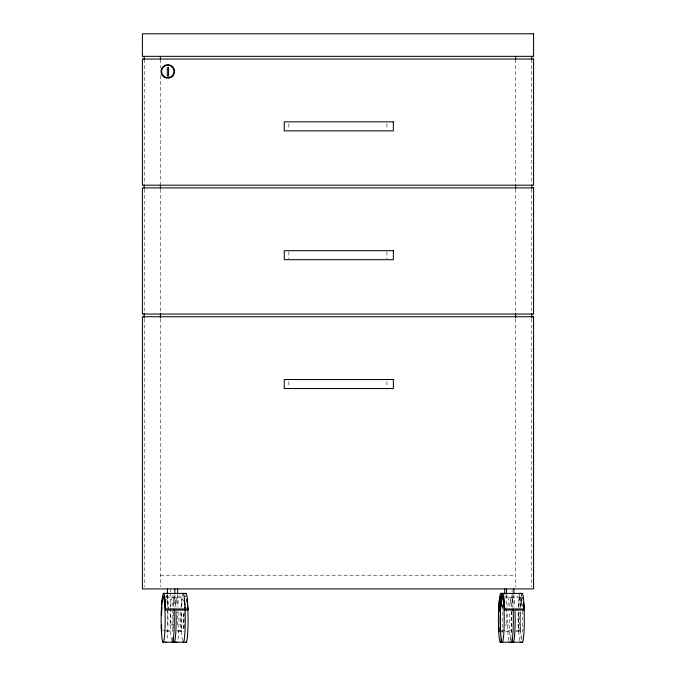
<?xml version="1.0" encoding="UTF-8"?>
<svg xmlns="http://www.w3.org/2000/svg" width="676" height="676" viewBox="0 0 676 676"><rect width="100%" height="100%" fill="white"/><g stroke="black" fill="none" stroke-linecap="round" stroke-linejoin="round"><path stroke-width="0.51" stroke-dasharray="3.38 2.54" d="M515.94 631.756L520.047 631.764L520.25 630.623L516.151 630.615M160.406 575.217L515.594 575.217M166.245 597.516L183.517 597.516M504.98 597.516L522.556 597.516M173.039 624.97L167.487 624.97L167.487 608.485M177.551 624.97L177.678 611.577M505.225 624.97L512.104 624.97M504.862 596.088L521.272 596.131M165.823 596.088L186.086 596.131M501.786 630.581L512.307 630.607M162.747 630.581L165.823 630.59M166.6 630.581L172.752 630.598M177.112 630.615L183.01 630.623M499.792 631.722L512.104 631.747M166.397 631.722L172.802 631.747M177.678 631.747L183.83 631.764M531.784 59.505L531.784 183.948M531.784 189.221L531.784 312.608M531.784 318.937L531.784 586.81M515.594 59.505L515.594 183.948M515.594 189.221L515.594 312.608M515.594 318.937L515.594 586.81M513.887 595.1L513.887 607.454M512.104 589.945L512.104 592.007M512.104 593.038L512.104 607.454M506.527 595.1L506.527 607.454M506.527 608.485L506.527 624.97M386.917 123.835L386.917 128.846M386.917 251.683L386.917 258.697M386.917 381.534L386.917 386.545M288.855 123.835L288.855 128.846M288.855 251.683L288.855 258.697M288.855 381.534L288.855 386.545M177.678 595.1L177.678 607.454M174.847 595.1L174.847 607.454M170.31 588.914L170.31 592.007M170.31 593.038L170.31 607.454M170.31 608.485L170.31 624.97M167.487 595.1L167.487 607.454M160.406 59.505L160.406 67.938M160.406 75.323L160.406 183.948M160.406 189.221L160.406 312.608M160.406 318.937L160.406 586.81M144.216 59.505L144.216 183.948M144.216 189.221L144.216 312.608M144.216 318.937L144.216 586.81M521.103 594.914A26.972 2.248 -89.9 0 1 521.373 596.333M521.627 598.167A26.972 2.248 -89.9 0 1 522.227 605.814M518.179 612.033A26.972 2.248 -89.9 0 0 518.264 631.739L518.467 630.623A24.277 2.028 -89.9 0 1 518.416 612.017M518.331 607.842A26.972 2.248 -89.9 0 1 519.945 593.714M518.669 606.372A24.277 2.028 -89.9 0 1 522.033 607.268M502.682 604.775A26.972 2.248 -89.9 0 1 502.783 606.786M502.386 604.64A24.277 2.028 -89.9 0 1 502.665 610.022M519.743 640.645A22.485 2.011 90 0 1 518.653 611.222M518.914 606.135A22.485 2.011 90 0 1 522.092 606.135M522.362 611.222A22.485 2.011 90 0 1 521.272 640.645M510.617 640.645A22.485 2.011 90 0 1 509.527 611.222M509.788 606.135A22.485 2.011 90 0 1 512.966 606.135M508.774 640.645A22.485 2.011 90 0 1 507.684 611.222M507.946 606.135A22.485 2.011 90 0 1 511.124 606.135M511.394 611.222A22.485 2.011 90 0 1 510.464 639.826M501.998 606.135A22.485 2.011 90 0 1 501.727 636.8M183.745 628.933A26.972 2.248 -89.9 0 1 183.754 612.033M167.192 594.872A26.972 2.248 -89.9 0 1 168.451 608.882M166.068 596.333A24.277 2.028 -89.9 0 1 168.121 607.217M183.973 628.655A24.277 2.028 -89.9 0 1 183.99 612.017M185.562 596.376A24.277 2.028 -89.9 0 1 186.086 596.097M184.193 627.59A22.485 2.011 90 0 1 184.227 611.222M175.363 606.135A22.485 2.011 90 0 1 178.54 606.135M178.836 612.135A22.485 2.011 90 0 1 177.72 640.645M173.225 627.59A22.485 2.011 90 0 1 173.259 611.222M173.521 606.135A22.485 2.011 90 0 1 176.706 606.135M166.752 599.08A22.485 2.011 90 0 1 167.58 606.135M167.842 611.222A22.485 2.011 90 0 1 166.752 640.645M520.055 631.739A26.972 2.248 -89.9 0 1 519.971 612.033M520.114 607.842A26.972 2.248 -89.9 0 1 521.737 593.714M520.258 630.598A24.277 2.028 -89.9 0 1 520.207 612.017M520.452 606.372A24.277 2.028 -89.9 0 1 521.264 598.285M521.373 639.826A22.485 2.011 90 0 1 520.444 611.222M520.706 606.135A22.485 2.011 90 0 1 521.526 599.08M511.521 632.635A22.485 2.011 90 0 1 511.318 611.222M511.58 606.135A22.485 2.011 90 0 1 514.757 606.135M180.923 612.033A26.972 2.248 -89.9 0 0 181.007 631.739L181.21 630.623A24.277 2.028 -89.9 0 1 181.168 612.017M181.075 607.842A26.972 2.248 -89.9 0 1 182.697 593.714M181.413 606.372A24.277 2.028 -89.9 0 1 182.224 598.285M182.486 640.645A22.485 2.011 90 0 1 181.405 611.222M181.667 606.135A22.485 2.011 90 0 1 182.486 599.08M172.363 630.623A22.485 2.011 90 0 1 172.279 611.222M172.541 606.135A22.485 2.011 90 0 1 175.718 606.135M171.518 640.645A22.485 2.011 90 0 1 170.436 611.222M170.698 606.135A22.485 2.011 90 0 1 173.876 606.135"/><path stroke-width="1.01" d="M161.37 614.932A26.972 2.248 -89.9 0 1 163.33 593.443A26.972 2.248 -89.9 0 1 165.62 608.882L165.409 610.065L187.725 610.115L187.928 608.975A26.972 2.248 -89.9 0 0 185.52 593.714M184.903 610.115L185.106 608.975M500.679 606.761A26.972 2.248 -89.9 0 1 502.741 593.274A26.972 2.248 -89.9 0 1 504.659 608.882L504.448 610.065L523.942 610.115L524.145 608.975A26.972 2.248 -89.9 0 0 521.737 593.714M162.899 642.149A22.485 2.011 90 0 0 165.012 611.248A22.485 2.011 90 0 0 161.564 606.186A22.485 2.011 90 0 0 162.899 642.149L186.339 642.2M500.147 642.2L522.556 642.2M501.043 593.393L522.32 593.435M163.795 593.393L186.111 593.435M504.651 608.924L524.145 608.975M165.612 608.924L187.928 608.975M531.784 56.336L531.784 59.505M531.784 185.004L531.784 188.165M531.784 313.664L531.784 317.881M515.594 56.336L515.594 59.505M515.594 185.004L515.594 188.165M515.594 313.664L515.594 317.881M513.887 588.914L513.887 594.069M506.527 588.914L506.527 594.069M504.735 588.914L504.735 594.069M177.678 588.914L177.678 594.069M174.847 588.914L174.847 594.069M167.487 588.914L167.487 594.069M160.406 56.336L160.406 59.505M160.406 185.004L160.406 188.165M160.406 313.664L160.406 317.881M144.216 56.336L144.216 59.505M144.216 185.004L144.216 188.165M144.216 313.664L144.216 317.881M498.719 611.036A26.972 2.248 -89.9 0 1 501.888 596.291M498.66 627.919A26.972 2.248 -89.9 0 0 498.77 631.688L498.972 630.581A24.277 2.028 -89.9 0 1 498.88 627.598M499.987 598.243A24.277 2.028 -89.9 0 1 501.854 599.206M498.922 611.966A24.277 2.028 -89.9 0 1 499.175 606.33M499.539 601.648A24.277 2.028 -89.9 0 1 499.868 598.953M519.945 593.714A26.972 2.248 -89.9 0 1 520.537 593.401M520.765 642.149A22.485 2.011 90 0 1 520.241 642.149M513.092 609.101A22.485 2.011 90 0 1 512.983 632.575A22.485 2.011 90 0 1 511.064 642.149M509.797 642.149A22.485 2.011 90 0 1 509.273 642.149M501.491 638.845A22.485 2.011 90 0 1 498.415 621.819A22.485 2.011 90 0 1 501.178 599.08M187.066 600.389A24.277 2.028 -89.9 0 1 187.311 602.823M187.607 607.268A24.277 2.028 -89.9 0 1 187.734 610.065M166.034 593.663A26.972 2.248 -89.9 0 1 166.617 593.351M186.846 599.08A22.485 2.011 90 0 1 187.294 601.995M187.666 606.135A22.485 2.011 90 0 1 187.818 631.071A22.485 2.011 90 0 1 185.815 642.149M177.213 642.149A22.485 2.011 90 0 1 176.689 642.149M175.371 642.149A22.485 2.011 90 0 1 174.856 642.149M166.245 642.149A22.485 2.011 90 0 1 165.73 642.149M522.818 597.466A24.277 2.028 -89.9 0 1 523.131 599.257M523.672 604.69A24.277 2.028 -89.9 0 1 523.951 610.065M500.561 631.688A26.972 2.248 -89.9 0 1 500.586 608.865M501.431 600.668A24.277 2.028 -89.9 0 1 504.457 610.022M500.967 606.33A24.277 2.028 -89.9 0 1 501.246 602.485M523.613 602.916A22.485 2.011 90 0 1 524.128 629.102A22.485 2.011 90 0 1 522.033 642.149M515.019 611.222A22.485 2.011 90 0 1 514.461 637.054A22.485 2.011 90 0 1 512.095 638.845M182.697 593.714A26.972 2.248 -89.9 0 1 185.114 608.924M161.353 624.979A26.972 2.248 -89.9 0 0 161.522 631.688L161.725 630.581A24.277 2.028 -89.9 0 1 161.572 624.514M162.739 598.243A24.277 2.028 -89.9 0 1 165.417 610.022M161.598 615.025A24.277 2.028 -89.9 0 1 161.877 607.209M162.291 601.648A24.277 2.028 -89.9 0 1 162.62 598.953M184.244 600.389A24.277 2.028 -89.9 0 1 184.624 604.69M184.176 599.899A22.485 2.011 90 0 1 184.759 605.003M184.903 607.082A22.485 2.011 90 0 1 184.97 631.578A22.485 2.011 90 0 1 182.993 642.149M175.98 611.222A22.485 2.011 90 0 1 175.354 637.671A22.485 2.011 90 0 1 172.912 637.73M174.045 609.101A22.485 2.011 90 0 1 173.943 632.575A22.485 2.011 90 0 1 172.025 642.149M533.584 33.8L142.416 33.8L142.416 56.336L533.584 56.336L533.584 33.8M533.584 59.04L142.416 59.04L142.416 185.19L533.584 185.19L533.584 59.04M168.569 67.735L167.302 67.735L167.302 76.109L168.569 76.109L168.569 67.735M393.347 121.832L284.258 121.832L284.258 130.848L393.347 130.848L393.347 121.832M533.584 187.894L142.416 187.894L142.416 314.044L533.584 314.044L533.584 187.894M393.347 250.686L284.258 250.686L284.258 259.694L393.347 259.694L393.347 250.686M533.584 316.748L142.416 316.748L142.416 588.914L533.584 588.914L533.584 316.748M393.347 379.532L284.258 379.532L284.258 388.548L393.347 388.548L393.347 379.532M164.403 77.309A6.76 6.76 0 0 0 174.543 71.453A6.76 6.76 0 0 0 164.403 65.597A6.76 6.76 0 0 0 164.403 77.309M163.482 75.94A6.219 6.219 0 0 0 173.825 72.932A6.219 6.219 0 0 0 166.051 65.479A6.219 6.219 0 0 0 163.482 75.94M500.612 606.186A22.485 2.011 90 0 0 501.938 642.149A22.485 2.011 90 0 0 504.059 611.248A22.485 2.011 90 0 0 500.612 606.186"/></g></svg>
